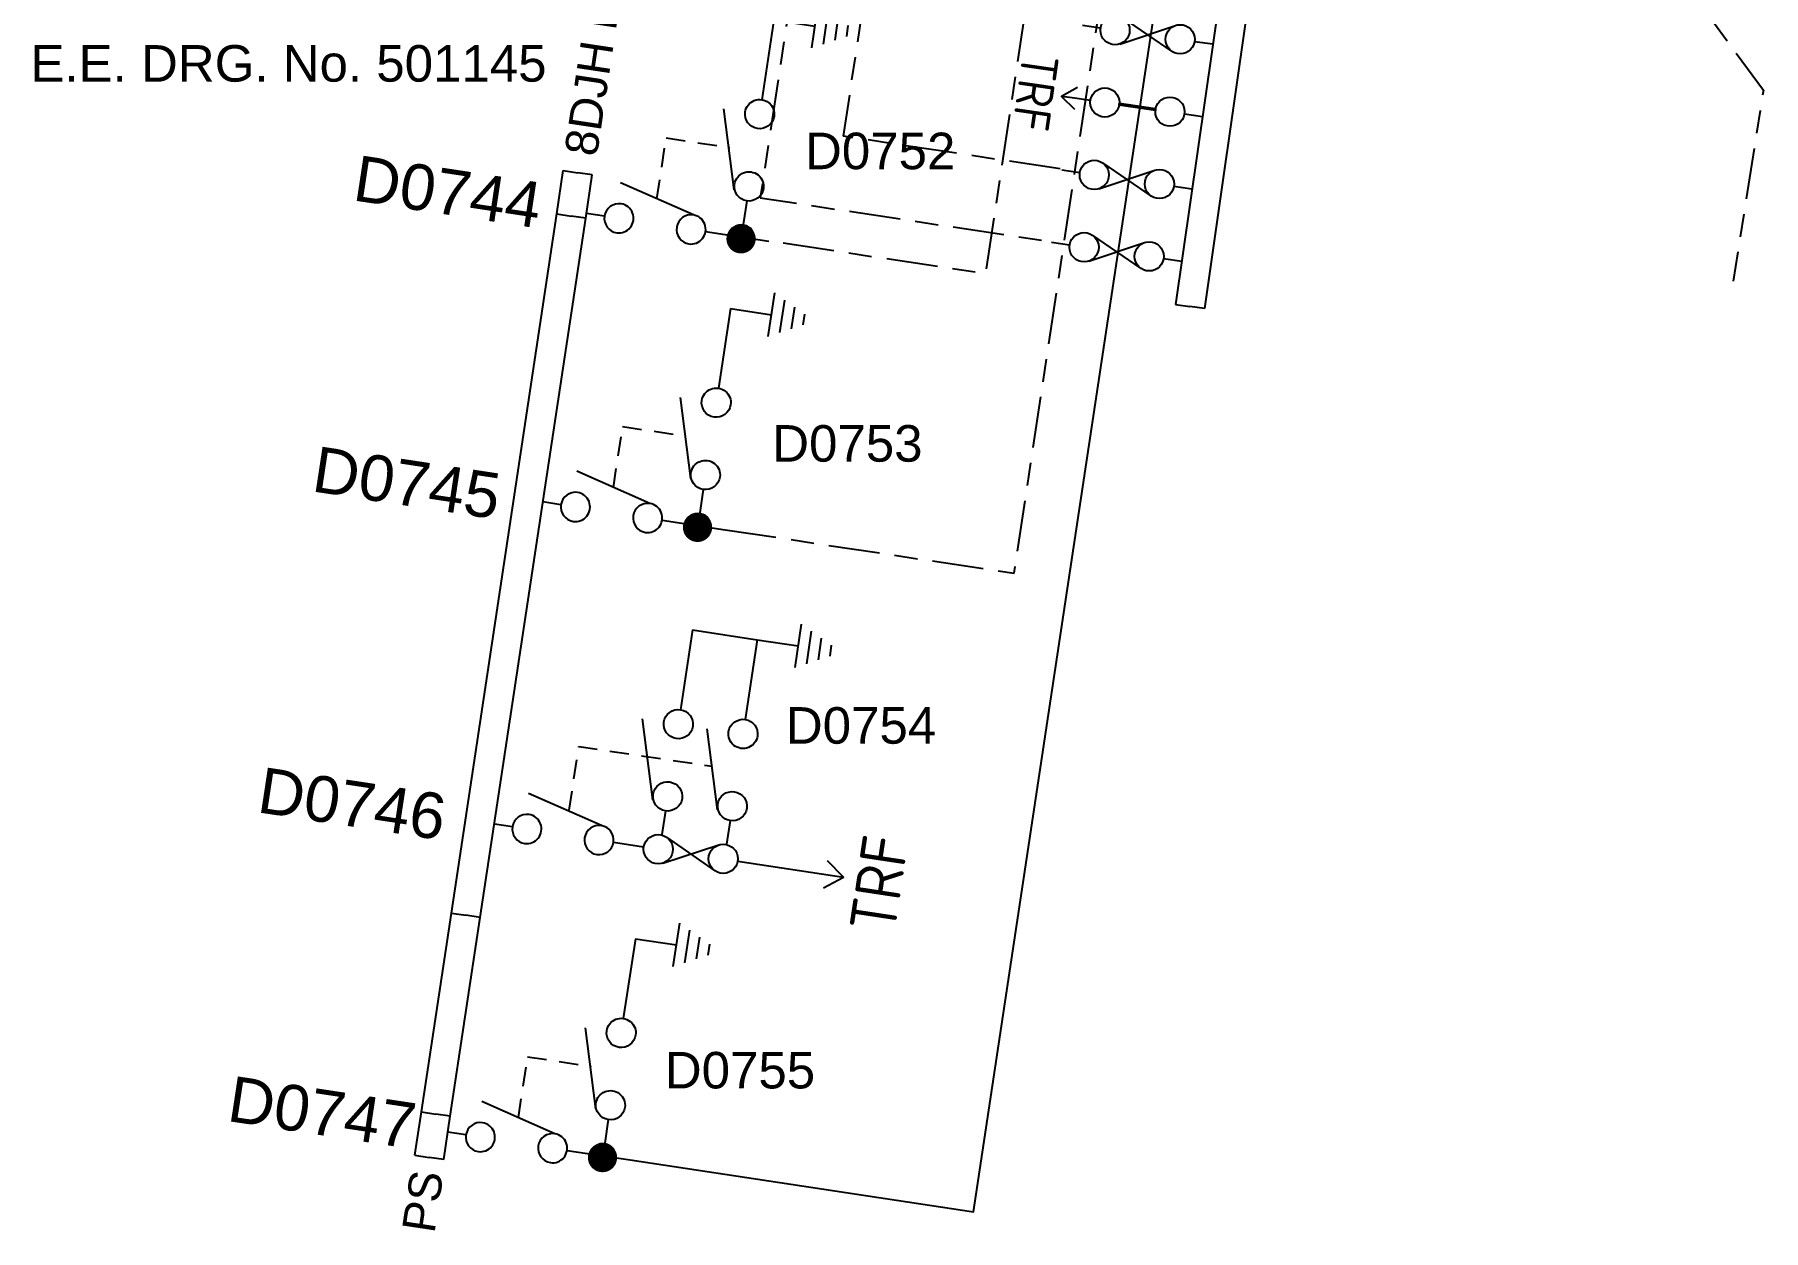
# Model space of a CAD drawing. Header units: metres. Extents: x 301814 to 301983, y 6283017 to 6283340.
# Drawn here: x 301853.5 to 301948.2, y 6283017.4 to 6283082.9 of the extents above; entities that cross this region are included whole.
import ezdxf
from ezdxf.enums import TextEntityAlignment as Align

# ---------------------------------------------------------------- set-up
doc = ezdxf.new("R2010")
doc.units = ezdxf.units.M
doc.header["$LTSCALE"] = 0.7
for name, pattern in [('A', [0]), ('Cable Exist UG', [8.2, 4, -1.2, 1.8, -1.2]), ('CENTERX2', [101.6, 63.5, -12.7, 12.7, -12.7]), ('Dash', [5, 3, -2])]:
    doc.linetypes.add(name, pattern=pattern)
doc.layers.get('0').update_dxf_attribs({"color": 6})
for name, color, linetype in [('_User Miscellaneous11', 7, 'Continuous'), ('_User_HV_Exist', 7, 'Continuous'), ('_User_LV_Exist', 7, 'Continuous'), ('Equip_HV_EXT', 1, 'Continuous'), ('Equip_LV_EXT', 5, 'Continuous'), ('Equip_LV_MOD', 5, 'Continuous'), ('Mains_HV_NEW_U72', 2, 'Continuous'), ('Sub_LV_EXT', 5, 'Continuous')]:
    doc.layers.add(name, color=color, linetype=linetype)
doc.styles.add('ARIAL', font='arial.ttf', dxfattribs={"height": 2})
doc.styles.add('IESYMBOL1', font='isocp.shx')
doc.styles.get("Standard").update_dxf_attribs({"font": 'arial.ttf'})
doc.styles.add('style1', font='iso3098b.shx')
doc.styles.add('SWG_LABEL', font='arial.ttf')
doc.styles.add('SWITCH_LABEL', font='arial.ttf', dxfattribs={"height": 2.5})
doc.linetypes.add('Cable New UG', pattern='A,8,-1,["x",style1,S=3.5,R=0,X=0.35,Y=-1],-3.5', length=12.5)

# ---------------------------------------------------------------- blocks, each defined once
blk = doc.blocks.new('SWG_SIE_TRF_NOES_NEW')
for p, q in [((7.008, 0.801), (2.793, 1.949)), ((14.679, 0), (20.536, -0.004))]:
    blk.add_line(p, q)
for points in [[(2.2, 0.011), (1.2, 0.011)], [(19.536, -0.753), (20.536, -0.004), (19.536, 0.747)], [(7.8, 0), (9.453, 0)]]:
    blk.add_lwpolyline(points)
for points in [[(2.998, -0.79, 1), (3.002, 0.81, 1)], [(6.998, -0.798, 1), (7.002, 0.801, 1)]]:
    blk.add_lwpolyline(points, format="xyb", close=True)
at = {"flags": 1}
blk.add_attdef('Z', (0, 0), '', height=0.2, dxfattribs=at)
at = {"style": 'SWITCH_LABEL', "flags": 9}
blk.add_attdef('STREET_CODE', text='', height=0.2, dxfattribs=at).set_placement((0, -0.2), align=Align.MIDDLE_LEFT)
at = {"flags": 9}
for tag, p in [('ORIENTATION', (0, -0.4)), ('SUBURB', (0, -1)), ('USAGE', (0, -0.8)), ('PARENT', (0, -0.6)), ('STREETNAME', (0, -1.2)), ('LOCATION', (0, -1.4)), ('NOTES', (0, -1.6))]:
    blk.add_attdef(tag, text='', height=0.2, dxfattribs=at).set_placement(p, align=Align.MIDDLE_LEFT)
blk = doc.blocks.new('SWG_FUSE_NEW')
for points in [[(4.04, 0.726), (1.156, -0.717)], [(4.049, -0.707), (1.156, 0.717)]]:
    blk.add_lwpolyline(points)
for centre in [(0.8, 0), (4.4, 0.011)]:
    blk.add_circle(centre, 0.8)
at = {"style": 'SWITCH_LABEL', "flags": 8}
blk.add_attdef('ASSET_NUM', text='', height=2.5, rotation=179.95437, dxfattribs=at).set_placement((-2.4, 0), align=Align.MIDDLE_LEFT)
for tag, p, flags in [('Z', (0, 0), 1), ('ORIENTATION', (0.04, -4.4), 9), ('USAGE', (0.04, -5.4), 9)]:
    blk.add_attdef(tag, p, '', height=0.2, dxfattribs=dict(flags=flags))
at = {"flags": 9}
for tag, p in [('PARENT', (0, -1.6)), ('SUBURB', (0, -2.2)), ('STREETNAME', (0, -2.4))]:
    blk.add_attdef(tag, text='', height=0.2, dxfattribs=at).set_placement(p, align=Align.MIDDLE_LEFT)
blk = doc.blocks.new('SWG_SIE_TRF_NEW')
at = {"linetype": 'CENTERX2'}
blk.add_blockref('SWG_SIE_TRF_NOES_NEW', (0, 0), dxfattribs=at)
at = {"linetype": 'CENTERX2', "rotation": 180}
blk.add_blockref('SWG_FUSE_NEW', (14.679, 0), dxfattribs=at)
at = {"style": 'IESYMBOL1'}
blk.add_text('TRF', height=2.5, rotation=89.98256, dxfattribs=at).set_placement((22.515, -0.055), align=Align.MIDDLE_CENTER)
blk = doc.blocks.new('SWG_SIE_SU_NEW')
blk.add_line((5.808, 0.79), (1.594, 1.938))
at = {"linetype": 'A', "lineweight": 0}
for p, q in [((7.981, 0.347), (7.98, -0.368)), ((8.18, -0.584), (8.181, 0.562)), ((8.381, 0.659), (8.379, -0.682)), ((8.579, -0.712), (8.581, 0.688)), ((8.781, 0.659), (8.779, -0.683)), ((8.98, -0.588), (8.981, 0.564)), ((9.181, 0.351), (9.18, -0.376))]:
    blk.add_line(p, q, dxfattribs=at)
at = {"linetype": 'Dash', "ltscale": 0.5}
blk.add_lwpolyline([(3.701, 1.364), (3.701, 4.733), (7.222, 4.733)], dxfattribs=at)
for points in [[(1, 0), (0, 0)], [(6.6, -0.012), (10.1, -0.012)]]:
    blk.add_lwpolyline(points)
for points in [[(1.798, -0.802, 1), (1.802, 0.798, 1)], [(5.798, -0.81, 1), (5.802, 0.79, 1)]]:
    blk.add_lwpolyline(points, format="xyb", close=True)
at = {"linetype": 'A', "lineweight": 0}
blk.add_circle((8.582, -0.012), 0.7, dxfattribs=at)
at = {"style": 'SWG_LABEL', "flags": 8}
blk.add_attdef('ASSET_NUM', text='', height=2, rotation=179.95437, dxfattribs=at).set_placement((-2.4, 0.012), align=Align.MIDDLE_LEFT)
at = {"flags": 1}
blk.add_attdef('Z', (0, 0), '', height=0.2, dxfattribs=at)
at = {"style": 'SWITCH_LABEL', "flags": 9}
blk.add_attdef('STREET_CODE', text='', height=0.2, dxfattribs=at).set_placement((0, 0), align=Align.MIDDLE_LEFT)
at = {"flags": 9}
for tag, p in [('ORIENTATION', (0, -0.2)), ('SUBURB', (0, -0.8)), ('STREETNAME', (0, -1)), ('USAGE', (0, -0.6)), ('PARENT', (0, -0.4)), ('OPERATED_BY', (-0.009, -1.841)), ('OWNED_BY', (-0.003, -1.619)), ('LOCATION', (0, -1.2)), ('NOTES', (0, -1.4)), ('MAINTAINED_BY', (-0.011, -2.048))]:
    blk.add_attdef(tag, text='', height=0.2, dxfattribs=at).set_placement(p, align=Align.MIDDLE_LEFT)
blk = doc.blocks.new('SWG_SIE_ES_NEW')
for p, q in [((-6.103, 0.747), (-1.804, 1.966)), ((2.223, -2.29), (4.623, -2.285)), ((2.524, -2.89), (4.324, -2.886)), ((2.826, -3.489), (4.026, -3.486)), ((3.127, -4.088), (3.727, -4.087))]:
    blk.add_line(p, q)
at = {"const_width": 0.8, "flags": 128}
blk.add_lwpolyline([(-9.091, -0.021, 1), (-8.291, -0.021, 1)], format="xyb", close=True, dxfattribs=at)
for points in [[(-5.789, -0.821, -1), (-5.793, 0.779, -1)], [(-1.789, -0.813, -1), (-1.793, 0.787, -1)]]:
    blk.add_lwpolyline(points, format="xyb", close=True)
for points in [[(-6.591, -0.023), (-7.891, -0.023)], [(3.423, -0.012), (-0.991, -0.012)], [(3.423, -0.012), (3.423, -2.288)]]:
    blk.add_lwpolyline(points)
at = {"flags": 1}
blk.add_attdef('Z', (0, 0), '', height=0.2, dxfattribs=at)
at = {"style": 'SWITCH_LABEL', "flags": 9}
blk.add_attdef('STREET_CODE', text='', height=0.2, dxfattribs=at).set_placement((0, -0.2), align=Align.MIDDLE_LEFT)
at = {"flags": 9}
for tag, p in [('ORIENTATION', (0, -0.4)), ('SUBURB', (0, -1)), ('USAGE', (0, -0.8)), ('PARENT', (0, -0.6)), ('STREETNAME', (0, -1.2)), ('LOCATION', (0, -1.4)), ('NOTES', (0, -1.6))]:
    blk.add_attdef(tag, text='', height=0.2, dxfattribs=at).set_placement(p, align=Align.MIDDLE_LEFT)
at = {"style": 'ARIAL', "flags": 8}
blk.add_attdef('ASSET_NUM', text='', height=2, dxfattribs=at).set_placement((-1.812, -3.151), align=Align.MIDDLE_CENTER)
blk = doc.blocks.new('LV_UG_DFUSE_CLOSED_EXT')
for points in [[(1, 0), (0, 0)], [(5.04, 0.726), (2.156, -0.717)], [(5.049, -0.707), (2.156, 0.717)], [(6.2, 0.013), (7.2, 0.013)]]:
    blk.add_lwpolyline(points)
for centre in [(1.8, 0), (5.4, 0.011)]:
    blk.add_circle(centre, 0.8)
at = {"flags": 9}
for tag, p in [('ACTUAL_STATUS', (0, 0)), ('OPERATING_VOLTAGE', (0, -0.6)), ('ORIENTATION', (0, -0.8)), ('STATE', (0, -1)), ('CONSTRUCTED_VOLTAGE', (0, -0.2)), ('NO_PHASES', (0, -0.4)), ('SWITCH_TYPE', (0, -1.2)), ('USAGE', (0, -1.4)), ('NOTES', (0, -1.6))]:
    blk.add_attdef(tag, text='', height=0.2, dxfattribs=at).set_placement(p, align=Align.MIDDLE_LEFT)
at = {"flags": 1}
blk.add_attdef('Z', (0, 0), '', height=0.2, dxfattribs=at)
blk = doc.blocks.new('TX_LINK_EXT')
h = blk.add_hatch(color=256)
edge = h.paths.add_edge_path()
edge.add_line((2.598, 0.05), (4.601, 0.05))
edge.add_arc((5.4, 0.011), 0.8, 177.23529, 184.40267)
edge.add_line((4.602, -0.05), (2.598, -0.05))
edge.add_arc((1.8, 0), 0.8, 356.41668, 363.58332)
for points in [[(1, 0), (0, 0)], [(2.598, 0.05), (4.601, 0.05)], [(6.2, 0.013), (7.2, 0.013)], [(2.598, -0.05), (4.602, -0.05)]]:
    blk.add_lwpolyline(points)
for centre in [(1.8, 0), (5.4, 0.011)]:
    blk.add_circle(centre, 0.8)
for centre, start, end in [((1.8, 0), 356.41668, 3.58332), ((5.4, 0.011), 177.23529, 184.40267)]:
    blk.add_arc(centre, 0.8, start, end)
at = {"layer": 'Sub_LV_EXT'}
blk.add_line((7.2, 0.013), (7.798, 0.013), dxfattribs=at)
blk.add_lwpolyline([(6.998, -0.587), (7.798, 0.013), (6.998, 0.613)], dxfattribs=at)
at = {"flags": 1}
blk.add_attdef('Z', (0, 0), '', height=0.2, dxfattribs=at)
at = {"layer": 'Sub_LV_EXT', "color": 7, "style": 'IESYMBOL1'}
blk.add_text('TRF', height=2, rotation=90, dxfattribs=at).set_placement((9.238, 0.013), align=Align.MIDDLE_CENTER)
at = {"layer": 'Sub_LV_EXT', "flags": 1}
for tag, p in [('USAGE', (2.14, -1.142)), ('ORIENTATION', (2.14, -1.527)), ('NOTES', (2.14, -3.066))]:
    blk.add_attdef(tag, p, '', height=0.2, dxfattribs=at)
blk = doc.blocks.new('*U5518')
for p, q in [((-6.103, 4.327), (-1.804, 5.547)), ((-6.103, 0.747), (-1.804, 1.966)), ((2.223, -2.29), (4.623, -2.285)), ((2.524, -2.89), (4.324, -2.886)), ((2.826, -3.489), (4.026, -3.486)), ((3.127, -4.088), (3.727, -4.087))]:
    blk.add_line(p, q)
at = {"linetype": 'Dash', "ltscale": 0.5, "flags": 128}
blk.add_lwpolyline([(-7.345, 8.776), (-3.811, 8.776), (-3.791, 1.399)], dxfattribs=at)
for points in [[(-5.789, 2.759, -1), (-5.793, 4.359, -1)], [(-1.789, 2.767, -1), (-1.793, 4.367, -1)], [(-5.789, -0.821, -1), (-5.793, 0.779, -1)], [(-1.789, -0.813, -1), (-1.793, 0.787, -1)]]:
    blk.add_lwpolyline(points, format="xyb", close=True)
for points in [[(-6.591, 3.558), (-7.891, 3.558)], [(3.423, 3.569), (-0.991, 3.569)], [(3.423, 3.569), (3.423, -0.012)], [(-6.591, -0.023), (-7.891, -0.023)], [(3.423, -0.012), (-0.991, -0.012)], [(3.423, -0.012), (3.423, -2.288)]]:
    blk.add_lwpolyline(points)
at = {"flags": 1}
blk.add_attdef('Z', (0, 0), '', height=0.2, dxfattribs=at)
at = {"style": 'SWITCH_LABEL', "flags": 9}
blk.add_attdef('STREET_CODE', text='', height=0.2, dxfattribs=at).set_placement((0, -0.2), align=Align.MIDDLE_LEFT)
at = {"flags": 9}
for tag, p in [('ORIENTATION', (0, -0.4)), ('SUBURB', (0, -1)), ('USAGE', (0, -0.8)), ('PARENT', (0, -0.6)), ('STREETNAME', (0, -1.2)), ('LOCATION', (0, -1.4)), ('NOTES', (0, -1.6))]:
    blk.add_attdef(tag, text='', height=0.2, dxfattribs=at).set_placement(p, align=Align.MIDDLE_LEFT)
at = {"style": 'ARIAL', "flags": 8}
blk.add_attdef('ASSET_NUM', text='', height=2, dxfattribs=at).set_placement((-1.812, -3.151), align=Align.MIDDLE_CENTER)
blk = doc.blocks.new('*U5533')
for p, q in [((-1.6, 52.098), (-1.6, 54.498)), ((-1.6, 54.498), (-0.8, 54.498)), ((0, 54.498), (-0.8, 54.498)), ((0, 52.098), (0, 54.498)), ((-1.6, 13.4), (-1.6, 52.098)), ((-1.6, 52.098), (-0.8, 52.098)), ((0, 52.098), (-0.8, 52.098)), ((0, 13.4), (0, 52.098)), ((-1.6, 2.4), (-1.6, 13.4)), ((-1.6, 13.4), (-0.8, 13.4)), ((0, 13.4), (-0.8, 13.4)), ((0, 2.4), (0, 13.4)), ((-1.6, 0), (-1.6, 2.4)), ((-1.6, 2.4), (-0.8, 2.4)), ((0, 2.4), (-0.8, 2.4)), ((0, 0), (0, 2.4)), ((-1.6, 0), (-0.8, 0)), ((0, 0), (-0.8, 0))]:
    blk.add_line(p, q)
at = {"style": 'ARIAL'}
blk.add_attdef('SWG_TYPE', text='', height=1.8, rotation=90, dxfattribs=at).set_placement((-0.8, 55.48), align=Align.MIDDLE_LEFT)
blk.add_attdef('SUB_TYPE', text='', height=1.8, rotation=90, dxfattribs=at).set_placement((-0.8, -0.757), align=Align.MIDDLE_RIGHT)

msp = doc.modelspace()

# ---------------------------------------------------------------- linework, layer by layer
at = {"layer": '_User_HV_Exist', "linetype": 'Cable Exist UG', "flags": 128}
for points in [[(301871.827, 6283097.778), (301890.266, 6283095.132), (301909.014, 6283092.442), (301905.598, 6283069.792), (301893.732, 6283071.582)], [(301891.35, 6283055.79), (301907.171, 6283053.403), (301912.985, 6283091.872), (301942.438, 6283087.646), (301948.194, 6283079.849), (301946.542, 6283069.392)]]:
    msp.add_lwpolyline(points, dxfattribs=at)
at = {"layer": '_User_LV_Exist', "linetype": 'Cable Exist UG', "flags": 128}
for points in [[(301909.688, 6283075.533), (301897.823, 6283077.323), (301902.177, 6283106.193), (301910.096, 6283105.056), (301910.709, 6283109.12), (301905.014, 6283109.939)], [(301864.739, 6283098.795), (301887.853, 6283095.478), (301896.336, 6283094.261), (301893.269, 6283073.951), (301909.09, 6283071.565)]]:
    msp.add_lwpolyline(points, dxfattribs=at)
at = {"layer": 'Equip_LV_MOD'}
for p, q in [((301918.957, 6283088.707), (301916.003, 6283068.118)), ((301920.541, 6283088.48), (301917.587, 6283067.891)), ((301916.003, 6283068.118), (301916.795, 6283068.004)), ((301917.587, 6283067.891), (301916.795, 6283068.004))]:
    msp.add_line(p, q, dxfattribs=at)
at = {"layer": 'Mains_HV_NEW_U72', "color": 2, "linetype": 'Cable New UG', "flags": 128}
msp.add_lwpolyline([(301886.147, 6283021.297), (301904.935, 6283018.463), (301915.72, 6283089.964)], dxfattribs=at)

# ---------------------------------------------------------------- block references
at = {"layer": 'Equip_HV_EXT', "rotation": 351.4220593894492}
msp.add_blockref('*U5533', (301875.936, 6283021.316), dxfattribs=at).add_auto_attribs({'SUB_TYPE': 'PS', 'SWG_TYPE': '8DJH RTRR-C'})
at = {"layer": 'Equip_HV_EXT', "linetype": 'CENTERX2'}
ref = msp.add_blockref('SWG_SIE_ES_NEW', (301893.489, 6283080.307), dxfattribs=dict(at, rotation=81.42205938724693))
ref.add_attrib('ASSET_NUM', 'D0752', dxfattribs={"layer": '0', "height": 2, "style": 'ARIAL'}).set_placement((301903.948, 6283076.52), align=Align.MIDDLE_RIGHT)
ref = msp.add_blockref('SWG_SIE_SU_NEW', (301883.747, 6283073.1), dxfattribs=dict(at, rotation=351.4220593872469))
ref.add_attrib('ASSET_NUM', 'D0744', dxfattribs={"layer": '0', "height": 2.5, "rotation": 351.37643, "style": 'SWG_LABEL'}).set_placement((301871.075, 6283075.062), align=Align.MIDDLE_LEFT)
ref = msp.add_blockref('SWG_SIE_ES_NEW', (301891.107, 6283064.515), dxfattribs=dict(at, rotation=81.42205938724693))
ref.add_attrib('ASSET_NUM', 'D0753', dxfattribs={"layer": '0', "height": 2, "style": 'ARIAL'}).set_placement((301902.152, 6283060.513), align=Align.MIDDLE_RIGHT)
ref = msp.add_blockref('SWG_SIE_SU_NEW', (301881.365, 6283057.308), dxfattribs=dict(at, rotation=351.4220593872469))
ref.add_attrib('ASSET_NUM', 'D0745', dxfattribs={"layer": '0', "height": 2.5, "rotation": 351.37643, "style": 'SWG_LABEL'}).set_placement((301868.828, 6283059.136), align=Align.MIDDLE_LEFT)
ref = msp.add_blockref('*U5518', (301892.577, 6283046.387), dxfattribs=dict(at, rotation=81.42205833333328))
ref.add_attrib('ASSET_NUM', 'D0754', dxfattribs={"layer": '0', "height": 2, "style": 'ARIAL'}).set_placement((301898.783, 6283045.078), align=Align.MIDDLE_CENTER)
ref = msp.add_blockref('SWG_SIE_TRF_NEW', (301877.517, 6283039.847), dxfattribs=dict(at, rotation=351.4220593872469))
ref.add_attrib('ASSET_NUM', 'D0746', dxfattribs={"layer": '0', "height": 2.5, "rotation": 351.37643, "style": 'SWG_LABEL'}).set_placement((301865.836, 6283041.573), align=Align.MIDDLE_LEFT)
ref = msp.add_blockref('SWG_SIE_ES_NEW', (301885.904, 6283030.022), dxfattribs=dict(at, rotation=81.42205938724693))
ref.add_attrib('ASSET_NUM', 'D0755', dxfattribs={"layer": '0', "height": 2, "style": 'ARIAL'}).set_placement((301896.272, 6283026.209), align=Align.MIDDLE_RIGHT)
ref = msp.add_blockref('SWG_SIE_SU_NEW', (301876.162, 6283022.815), dxfattribs=dict(at, rotation=351.4220593872469))
ref.add_attrib('ASSET_NUM', 'D0747', dxfattribs={"layer": '0', "height": 2.5, "rotation": 351.37643, "style": 'SWG_LABEL'}).set_placement((301864.192, 6283024.675), align=Align.MIDDLE_LEFT)
at = {"layer": 'Equip_LV_EXT', "rotation": 171.8350294854716}
for name, p in [('LV_UG_DFUSE_CLOSED_EXT', (301918.039, 6283082.373)), ('TX_LINK_EXT', (301917.48, 6283078.413)), ('LV_UG_DFUSE_CLOSED_EXT', (301916.902, 6283074.454)), ('LV_UG_DFUSE_CLOSED_EXT', (301916.344, 6283070.494))]:
    msp.add_blockref(name, p, dxfattribs=at)

# ---------------------------------------------------------------- texts
at = {"layer": '_User Miscellaneous11', "color": 7, "style": 'ARIAL'}
msp.add_text('E.E. DRG. No. 501145', height=2, dxfattribs=at).set_placement((301867.433, 6283080.311), align=Align.CENTER)

doc.saveas('drawing.dxf')
